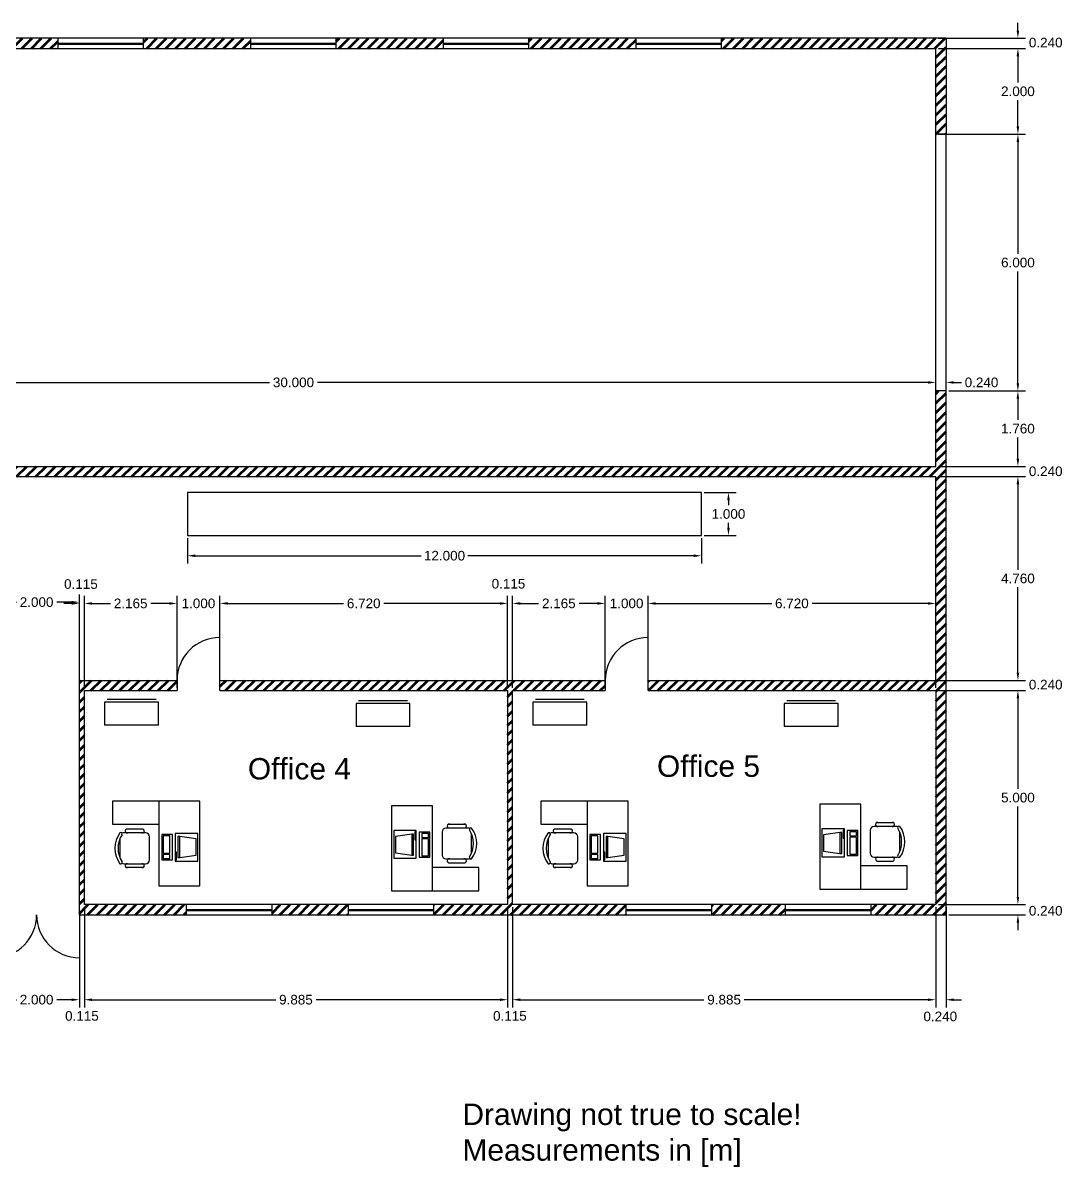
# Model space of a CAD drawing. Header units: millimetres. Extents: x 1278.5 to 1333, y 2113.9 to 2140.6.
# Drawn here: x 1308.68 to 1332.95, y 2113.87 to 2140.6 of the extents above; entities that cross this region are included whole.
import ezdxf

# ---------------------------------------------------------------- set-up
doc = ezdxf.new("R2010")
doc.units = ezdxf.units.MM
doc.header["$LTSCALE"] = 0.05
for name, color, linetype in [('CHAIRS', 4, 'Continuous'), ('CPU', 6, 'Continuous'), ('FURNITURE', 3, 'Continuous')]:
    doc.layers.add(name, color=color, linetype=linetype)
doc.styles.get("Standard").update_dxf_attribs({"font": 'arial.ttf'})
doc.dimstyles.get("Standard").update_dxf_attribs({"dimtxt": 0.225, "dimasz": 0.18, "dimexe": 0.18, "dimexo": 0.0625, "dimgap": 0.09, "dimtad": 0, "dimtih": 1, "dimtoh": 1, "dimdec": 3, "dimzin": 0, "dimdsep": 46, "dimtxsty": 'Standard', "dimcen": 0.09, "dimadec": 0, "dimazin": 0, "dimtfac": 1, "dimtdec": 3, "dimtofl": 0, "dimtmove": 0, "dimatfit": 3, "dimfxl": 1, "dimtolj": 1, "dimtzin": 0, "dimarcsym": 0})

# ---------------------------------------------------------------- blocks, each defined once
blk = doc.blocks.new('FC42X18D')
for p, q in [((-21, 0), (-21, -18)), ((-21, 0), (21, 0)), ((21, -18), (21, 0)), ((-21, -18), (21, -18)), ((-19, -20), (19, -20))]:
    blk.add_line(p, q)
blk = doc.blocks.new('RECTANG')
for p, q in [((1, 1), (0, 1)), ((0, 1), (0, 0)), ((1, 0), (1, 1)), ((0, 0), (1, 0))]:
    blk.add_line(p, q)
blk = doc.blocks.new('IBMAT', base_point=(61, 306))
for p, q in [((75, 307), (75, 306)), ((81, 307), (75, 307)), ((81, 306), (81, 307))]:
    blk.add_line(p, q)
at = {"xscale": 21, "yscale": 17, "zscale": 21}
blk.add_blockref('RECTANG', (61, 306), dxfattribs=at)
blk = doc.blocks.new('KEYBOARD', base_point=(60, 294))
for p, xscale, yscale, zscale in [((60, 294), 19, 8, 19), ((61, 295), 13, 5, 13), ((75, 295), 3, 5, 3)]:
    blk.add_blockref('RECTANG', p, dxfattribs=dict(xscale=xscale, yscale=yscale, zscale=zscale))
blk = doc.blocks.new('COMPUTER')
for p, q in [((-6.64, 16.23), (-8.5, 3.5)), ((6.08, 16.23), (-6.64, 16.23)), ((8, 3.5), (6.08, 16.23)), ((-8.5, 3.5), (-8.5, 2.04)), ((8, 3.5), (-8.5, 3.5)), ((-8.5, 2.04), (8, 2.04)), ((8, 2.04), (8, 3.5))]:
    blk.add_line(p, q)
at = {"xscale": 1.033846153846154, "yscale": 1.033846153846154, "zscale": 1.033846153846154}
for name, p in [('IBMAT', (-10.86, 0)), ('KEYBOARD', (-10.05, -10.5))]:
    blk.add_blockref(name, p, dxfattribs=at)
blk = doc.blocks.new('CHAIR7')
for p, q in [((0, 9), (0, -9)), ((20, 12), (3, 12)), ((5.12, 15.04), (17.88, 15.04)), ((23, -7.44), (23, 7.44)), ((3, -12), (20, -12)), ((5.12, -15), (17.88, -15))]:
    blk.add_line(p, q)
for centre, radius, start, end in [((3, 9), 3, 90, 180), ((5.56, 13.54), 1.56, 73.7398, 286.2602), ((17.44, 13.54), 1.56, 253.7398, 106.2602), ((20, 9), 3, 62.41556, 90), ((22.34, 11.12), 1.1, 53.30994, 212.02741), ((4.82, 0), 19.64, 327.57575, 32.42425), ((7, 0), 20, 323.1301, 36.8699), ((3, -9), 3, 180, 270), ((5.56, -13.5), 1.56, 73.7398, 286.2602), ((17.44, -13.5), 1.56, 253.7398, 106.2602), ((20, -9), 3, 270, 297.58444), ((22.34, -11.12), 1.1, 147.97259, 306.69006)]:
    blk.add_arc(centre, radius, start, end)
blk = doc.blocks.new('DESK2')
for p, q in [((33, 0), (-33, 0)), ((-33, 0), (-33, -68)), ((33, -32), (33, 0)), ((-33, -32), (33, -32)), ((-15, -68), (-15, -32)), ((-33, -68), (-15, -68))]:
    blk.add_line(p, q)
blk = doc.blocks.new('*D32')
at = {"color": 0, "lineweight": -2, "transparency": 16777216}
for p, q in [((1308, 2119.698), (1308, 2117.599)), ((1310, 2119.698), (1310, 2117.599)), ((1308.18, 2117.779), (1308.529, 2117.779)), ((1309.82, 2117.779), (1309.471, 2117.779))]:
    blk.add_line(p, q, dxfattribs=at)
at = {"color": 0, "lineweight": 100, "transparency": 16777216}
for points in [[(1308.18, 2117.809), (1308.18, 2117.749), (1308, 2117.779)], [(1309.82, 2117.809), (1309.82, 2117.749), (1310, 2117.779)]]:
    blk.add_solid(points, dxfattribs=at)
at = {"layer": 'Defpoints', "color": 0, "lineweight": 100, "transparency": 16777216}
for p in [(1308, 2119.76), (1310, 2119.76), (1310, 2117.779)]:
    blk.add_point(p, dxfattribs=at)
at = {"color": 0, "transparency": 16777216, "insert": (1309, 2117.779), "char_height": 0.225, "attachment_point": 5}
blk.add_mtext('\\A1;2.000', dxfattribs=at)
blk = doc.blocks.new('*D33')
at = {"color": 0, "lineweight": -2, "transparency": 16777216}
for p, q in [((1310.115, 2119.938), (1310.115, 2117.599)), ((1320, 2119.938), (1320, 2117.599)), ((1310.295, 2117.779), (1314.587, 2117.779)), ((1319.82, 2117.779), (1315.528, 2117.779))]:
    blk.add_line(p, q, dxfattribs=at)
at = {"color": 0, "lineweight": 100, "transparency": 16777216}
for points in [[(1310.295, 2117.809), (1310.295, 2117.749), (1310.115, 2117.779)], [(1319.82, 2117.809), (1319.82, 2117.749), (1320, 2117.779)]]:
    blk.add_solid(points, dxfattribs=at)
at = {"layer": 'Defpoints', "color": 0, "lineweight": 100, "transparency": 16777216}
for p in [(1310.115, 2120), (1320, 2120), (1320, 2117.779)]:
    blk.add_point(p, dxfattribs=at)
at = {"color": 0, "transparency": 16777216, "insert": (1315.057, 2117.779), "char_height": 0.225, "attachment_point": 5}
blk.add_mtext('\\A1;9.885', dxfattribs=at)
blk = doc.blocks.new('*D34')
at = {"color": 0, "lineweight": -2, "transparency": 16777216}
for p, q in [((1320, 2119.938), (1320, 2117.599)), ((1320.115, 2119.938), (1320.115, 2117.599)), ((1319.82, 2117.779), (1319.64, 2117.779)), ((1320.295, 2117.779), (1320.475, 2117.779))]:
    blk.add_line(p, q, dxfattribs=at)
at = {"color": 0, "lineweight": 100, "transparency": 16777216}
for points in [[(1319.82, 2117.809), (1319.82, 2117.749), (1320, 2117.779)], [(1320.295, 2117.809), (1320.295, 2117.749), (1320.115, 2117.779)]]:
    blk.add_solid(points, dxfattribs=at)
at = {"layer": 'Defpoints', "color": 0, "lineweight": 100, "transparency": 16777216}
for p in [(1320, 2120), (1320.115, 2120), (1320.115, 2117.779)]:
    blk.add_point(p, dxfattribs=at)
at = {"color": 0, "transparency": 16777216, "insert": (1320.054, 2117.399), "char_height": 0.225, "attachment_point": 5}
blk.add_mtext('\\A1;0.115', dxfattribs=at)
blk = doc.blocks.new('*D35')
at = {"color": 0, "lineweight": -2, "transparency": 16777216}
for p, q in [((1320.115, 2119.938), (1320.115, 2117.599)), ((1330, 2119.938), (1330, 2117.599)), ((1320.295, 2117.779), (1324.587, 2117.779)), ((1329.82, 2117.779), (1325.528, 2117.779))]:
    blk.add_line(p, q, dxfattribs=at)
at = {"color": 0, "lineweight": 100, "transparency": 16777216}
for points in [[(1320.295, 2117.809), (1320.295, 2117.749), (1320.115, 2117.779)], [(1329.82, 2117.809), (1329.82, 2117.749), (1330, 2117.779)]]:
    blk.add_solid(points, dxfattribs=at)
at = {"layer": 'Defpoints', "color": 0, "lineweight": 100, "transparency": 16777216}
for p in [(1320.115, 2120), (1330, 2120), (1330, 2117.779)]:
    blk.add_point(p, dxfattribs=at)
at = {"color": 0, "transparency": 16777216, "insert": (1325.057, 2117.779), "char_height": 0.225, "attachment_point": 5}
blk.add_mtext('\\A1;9.885', dxfattribs=at)
blk = doc.blocks.new('*D36')
at = {"color": 0, "lineweight": -2, "transparency": 16777216}
for p, q in [((1330, 2119.938), (1330, 2117.599)), ((1330.24, 2119.938), (1330.24, 2117.599)), ((1329.82, 2117.779), (1329.64, 2117.779)), ((1330.42, 2117.779), (1330.6, 2117.779))]:
    blk.add_line(p, q, dxfattribs=at)
at = {"color": 0, "lineweight": 100, "transparency": 16777216}
for points in [[(1329.82, 2117.809), (1329.82, 2117.749), (1330, 2117.779)], [(1330.42, 2117.809), (1330.42, 2117.749), (1330.24, 2117.779)]]:
    blk.add_solid(points, dxfattribs=at)
at = {"layer": 'Defpoints', "color": 0, "lineweight": 100, "transparency": 16777216}
for p in [(1330, 2120), (1330.24, 2120), (1330.24, 2117.779)]:
    blk.add_point(p, dxfattribs=at)
at = {"color": 0, "transparency": 16777216, "insert": (1330.106, 2117.387), "char_height": 0.225, "attachment_point": 5}
blk.add_mtext('\\A1;0.240', dxfattribs=at)
blk = doc.blocks.new('*D37')
at = {"color": 0, "lineweight": -2, "transparency": 16777216}
for p, q in [((1310, 2119.698), (1310, 2117.599)), ((1310.115, 2119.698), (1310.115, 2117.599)), ((1309.82, 2117.779), (1309.64, 2117.779)), ((1310.295, 2117.779), (1310.475, 2117.779))]:
    blk.add_line(p, q, dxfattribs=at)
at = {"color": 0, "lineweight": 100, "transparency": 16777216}
for points in [[(1309.82, 2117.809), (1309.82, 2117.749), (1310, 2117.779)], [(1310.295, 2117.809), (1310.295, 2117.749), (1310.115, 2117.779)]]:
    blk.add_solid(points, dxfattribs=at)
at = {"layer": 'Defpoints', "color": 0, "lineweight": 100, "transparency": 16777216}
for p in [(1310, 2119.76), (1310.115, 2119.76), (1310.115, 2117.779)]:
    blk.add_point(p, dxfattribs=at)
at = {"color": 0, "transparency": 16777216, "insert": (1310.059, 2117.399), "char_height": 0.225, "attachment_point": 5}
blk.add_mtext('\\A1;0.115', dxfattribs=at)
blk = doc.blocks.new('*D38')
at = {"color": 0, "lineweight": -2, "transparency": 16777216}
for p, q in [((1331.919, 2120.18), (1331.919, 2120.36)), ((1330.303, 2120), (1332.099, 2120)), ((1330.303, 2119.76), (1332.099, 2119.76)), ((1331.919, 2119.58), (1331.919, 2119.4))]:
    blk.add_line(p, q, dxfattribs=at)
at = {"color": 0, "lineweight": 100, "transparency": 16777216}
for points in [[(1331.889, 2120.18), (1331.949, 2120.18), (1331.919, 2120)], [(1331.889, 2119.58), (1331.949, 2119.58), (1331.919, 2119.76)]]:
    blk.add_solid(points, dxfattribs=at)
at = {"layer": 'Defpoints', "color": 0, "lineweight": 100, "transparency": 16777216}
for p in [(1330.24, 2120), (1331.919, 2120), (1330.24, 2119.76)]:
    blk.add_point(p, dxfattribs=at)
at = {"color": 0, "transparency": 16777216, "insert": (1332.568, 2119.856), "char_height": 0.225, "attachment_point": 5}
blk.add_mtext('\\A1;0.240', dxfattribs=at)
blk = doc.blocks.new('*D39')
at = {"color": 0, "lineweight": -2, "transparency": 16777216}
for p, q in [((1330.062, 2125), (1332.099, 2125)), ((1331.919, 2124.82), (1331.919, 2122.705)), ((1331.919, 2120.18), (1331.919, 2122.295)), ((1330.062, 2120), (1332.099, 2120))]:
    blk.add_line(p, q, dxfattribs=at)
at = {"color": 0, "lineweight": 100, "transparency": 16777216}
for points in [[(1331.889, 2124.82), (1331.949, 2124.82), (1331.919, 2125)], [(1331.889, 2120.18), (1331.949, 2120.18), (1331.919, 2120)]]:
    blk.add_solid(points, dxfattribs=at)
at = {"layer": 'Defpoints', "color": 0, "lineweight": 100, "transparency": 16777216}
for p in [(1330, 2125), (1331.919, 2125), (1330, 2120)]:
    blk.add_point(p, dxfattribs=at)
at = {"color": 0, "transparency": 16777216, "insert": (1331.919, 2122.5), "char_height": 0.225, "attachment_point": 5}
blk.add_mtext('\\A1;5.000', dxfattribs=at)
blk = doc.blocks.new('*D40')
at = {"color": 0, "lineweight": -2, "transparency": 16777216}
for p, q in [((1331.919, 2125.42), (1331.919, 2125.6)), ((1330.062, 2125.24), (1332.099, 2125.24)), ((1330.062, 2125), (1332.099, 2125)), ((1331.919, 2124.82), (1331.919, 2124.64))]:
    blk.add_line(p, q, dxfattribs=at)
at = {"color": 0, "lineweight": 100, "transparency": 16777216}
for points in [[(1331.889, 2125.42), (1331.949, 2125.42), (1331.919, 2125.24)], [(1331.889, 2124.82), (1331.949, 2124.82), (1331.919, 2125)]]:
    blk.add_solid(points, dxfattribs=at)
at = {"layer": 'Defpoints', "color": 0, "lineweight": 100, "transparency": 16777216}
for p in [(1330, 2125.24), (1331.919, 2125.24), (1330, 2125)]:
    blk.add_point(p, dxfattribs=at)
at = {"color": 0, "transparency": 16777216, "insert": (1332.568, 2125.139), "char_height": 0.225, "attachment_point": 5}
blk.add_mtext('\\A1;0.240', dxfattribs=at)
blk = doc.blocks.new('*D41')
at = {"color": 0, "lineweight": -2, "transparency": 16777216}
for p, q in [((1330.062, 2130), (1332.099, 2130)), ((1331.919, 2129.82), (1331.919, 2127.825)), ((1331.919, 2125.42), (1331.919, 2127.415)), ((1330.062, 2125.24), (1332.099, 2125.24))]:
    blk.add_line(p, q, dxfattribs=at)
at = {"color": 0, "lineweight": 100, "transparency": 16777216}
for points in [[(1331.889, 2129.82), (1331.949, 2129.82), (1331.919, 2130)], [(1331.889, 2125.42), (1331.949, 2125.42), (1331.919, 2125.24)]]:
    blk.add_solid(points, dxfattribs=at)
at = {"layer": 'Defpoints', "color": 0, "lineweight": 100, "transparency": 16777216}
for p in [(1330, 2130), (1331.919, 2130), (1330, 2125.24)]:
    blk.add_point(p, dxfattribs=at)
at = {"color": 0, "transparency": 16777216, "insert": (1331.919, 2127.62), "char_height": 0.225, "attachment_point": 5}
blk.add_mtext('\\A1;4.760', dxfattribs=at)
blk = doc.blocks.new('*D42')
at = {"color": 0, "lineweight": -2, "transparency": 16777216}
for p, q in [((1331.919, 2130.42), (1331.919, 2130.6)), ((1330.062, 2130.24), (1332.099, 2130.24)), ((1330.062, 2130), (1332.099, 2130)), ((1331.919, 2129.82), (1331.919, 2129.64))]:
    blk.add_line(p, q, dxfattribs=at)
at = {"color": 0, "lineweight": 100, "transparency": 16777216}
for points in [[(1331.889, 2130.42), (1331.949, 2130.42), (1331.919, 2130.24)], [(1331.889, 2129.82), (1331.949, 2129.82), (1331.919, 2130)]]:
    blk.add_solid(points, dxfattribs=at)
at = {"layer": 'Defpoints', "color": 0, "lineweight": 100, "transparency": 16777216}
for p in [(1330, 2130.24), (1330, 2130), (1331.919, 2130.24)]:
    blk.add_point(p, dxfattribs=at)
at = {"color": 0, "transparency": 16777216, "insert": (1332.568, 2130.123), "char_height": 0.225, "attachment_point": 5}
blk.add_mtext('\\A1;0.240', dxfattribs=at)
blk = doc.blocks.new('*D43')
at = {"color": 0, "lineweight": -2, "transparency": 16777216}
for p, q in [((1330.303, 2132), (1332.099, 2132)), ((1331.919, 2131.82), (1331.919, 2131.325)), ((1331.919, 2130.42), (1331.919, 2130.915)), ((1330.303, 2130.24), (1332.099, 2130.24))]:
    blk.add_line(p, q, dxfattribs=at)
at = {"color": 0, "lineweight": 100, "transparency": 16777216}
for points in [[(1331.889, 2131.82), (1331.949, 2131.82), (1331.919, 2132)], [(1331.889, 2130.42), (1331.949, 2130.42), (1331.919, 2130.24)]]:
    blk.add_solid(points, dxfattribs=at)
at = {"layer": 'Defpoints', "color": 0, "lineweight": 100, "transparency": 16777216}
for p in [(1330.24, 2132), (1331.919, 2132), (1330.24, 2130.24)]:
    blk.add_point(p, dxfattribs=at)
at = {"color": 0, "transparency": 16777216, "insert": (1331.919, 2131.12), "char_height": 0.225, "attachment_point": 5}
blk.add_mtext('\\A1;1.760', dxfattribs=at)
blk = doc.blocks.new('*D44')
at = {"color": 0, "lineweight": -2, "transparency": 16777216}
for p, q in [((1330.303, 2138), (1332.099, 2138)), ((1331.919, 2137.82), (1331.919, 2135.205)), ((1331.919, 2132.18), (1331.919, 2134.795)), ((1330.303, 2132), (1332.099, 2132))]:
    blk.add_line(p, q, dxfattribs=at)
at = {"color": 0, "lineweight": 100, "transparency": 16777216}
for points in [[(1331.889, 2137.82), (1331.949, 2137.82), (1331.919, 2138)], [(1331.889, 2132.18), (1331.949, 2132.18), (1331.919, 2132)]]:
    blk.add_solid(points, dxfattribs=at)
at = {"layer": 'Defpoints', "color": 0, "lineweight": 100, "transparency": 16777216}
for p in [(1330.24, 2138), (1331.919, 2138), (1330.24, 2132)]:
    blk.add_point(p, dxfattribs=at)
at = {"color": 0, "transparency": 16777216, "insert": (1331.919, 2135), "char_height": 0.225, "attachment_point": 5}
blk.add_mtext('\\A1;6.000', dxfattribs=at)
blk = doc.blocks.new('*D45')
at = {"color": 0, "lineweight": -2, "transparency": 16777216}
for p, q in [((1330.062, 2140), (1332.099, 2140)), ((1331.919, 2139.82), (1331.919, 2139.205)), ((1331.919, 2138.18), (1331.919, 2138.795)), ((1330.062, 2138), (1332.099, 2138))]:
    blk.add_line(p, q, dxfattribs=at)
at = {"color": 0, "lineweight": 100, "transparency": 16777216}
for points in [[(1331.889, 2139.82), (1331.949, 2139.82), (1331.919, 2140)], [(1331.889, 2138.18), (1331.949, 2138.18), (1331.919, 2138)]]:
    blk.add_solid(points, dxfattribs=at)
at = {"layer": 'Defpoints', "color": 0, "lineweight": 100, "transparency": 16777216}
for p in [(1330, 2140), (1331.919, 2140), (1330, 2138)]:
    blk.add_point(p, dxfattribs=at)
at = {"color": 0, "transparency": 16777216, "insert": (1331.919, 2139), "char_height": 0.225, "attachment_point": 5}
blk.add_mtext('\\A1;2.000', dxfattribs=at)
blk = doc.blocks.new('*D46')
at = {"color": 0, "lineweight": -2, "transparency": 16777216}
for p, q in [((1331.919, 2140.42), (1331.919, 2140.6)), ((1330.062, 2140.24), (1332.099, 2140.24)), ((1330.062, 2140), (1332.099, 2140)), ((1331.919, 2139.82), (1331.919, 2139.64))]:
    blk.add_line(p, q, dxfattribs=at)
at = {"color": 0, "lineweight": 100, "transparency": 16777216}
for points in [[(1331.889, 2140.42), (1331.949, 2140.42), (1331.919, 2140.24)], [(1331.889, 2139.82), (1331.949, 2139.82), (1331.919, 2140)]]:
    blk.add_solid(points, dxfattribs=at)
at = {"layer": 'Defpoints', "color": 0, "lineweight": 100, "transparency": 16777216}
for p in [(1330, 2140.24), (1331.919, 2140.24), (1330, 2140)]:
    blk.add_point(p, dxfattribs=at)
at = {"color": 0, "transparency": 16777216, "insert": (1332.568, 2140.139), "char_height": 0.225, "attachment_point": 5}
blk.add_mtext('\\A1;0.240', dxfattribs=at)
blk = doc.blocks.new('*D50')
at = {"color": 0, "lineweight": -2, "transparency": 16777216}
for p, q in [((1300, 2130.302), (1300, 2132.38)), ((1300.18, 2132.2), (1314.443, 2132.2)), ((1329.82, 2132.2), (1315.557, 2132.2)), ((1330, 2130.302), (1330, 2132.38))]:
    blk.add_line(p, q, dxfattribs=at)
at = {"color": 0, "lineweight": 100, "transparency": 16777216}
for points in [[(1300.18, 2132.23), (1300.18, 2132.17), (1300, 2132.2)], [(1329.82, 2132.23), (1329.82, 2132.17), (1330, 2132.2)]]:
    blk.add_solid(points, dxfattribs=at)
at = {"layer": 'Defpoints', "color": 0, "lineweight": 100, "transparency": 16777216}
for p in [(1330, 2132.2), (1300, 2130.24), (1330, 2130.24)]:
    blk.add_point(p, dxfattribs=at)
at = {"color": 0, "transparency": 16777216, "insert": (1315, 2132.2), "char_height": 0.225, "attachment_point": 5}
blk.add_mtext('\\A1;30.000', dxfattribs=at)
blk = doc.blocks.new('*D51')
at = {"color": 0, "lineweight": -2, "transparency": 16777216}
for p, q in [((1329.82, 2132.2), (1329.64, 2132.2)), ((1330, 2132.262), (1330, 2132.38)), ((1330.24, 2132.262), (1330.24, 2132.38)), ((1330.42, 2132.2), (1330.6, 2132.2))]:
    blk.add_line(p, q, dxfattribs=at)
at = {"color": 0, "lineweight": 100, "transparency": 16777216}
for points in [[(1329.82, 2132.23), (1329.82, 2132.17), (1330, 2132.2)], [(1330.42, 2132.23), (1330.42, 2132.17), (1330.24, 2132.2)]]:
    blk.add_solid(points, dxfattribs=at)
at = {"layer": 'Defpoints', "color": 0, "lineweight": 100, "transparency": 16777216}
for p in [(1330, 2132.2), (1330.24, 2132.2), (1330.24, 2132.2)]:
    blk.add_point(p, dxfattribs=at)
at = {"color": 0, "transparency": 16777216, "insert": (1331.069, 2132.2), "char_height": 0.225, "attachment_point": 5}
blk.add_mtext('\\A1;0.240', dxfattribs=at)
blk = doc.blocks.new('*D64')
at = {"color": 0, "lineweight": -2, "transparency": 16777216}
for p, q in [((1308, 2125.302), (1308, 2127.247)), ((1308.18, 2127.067), (1308.529, 2127.067)), ((1309.82, 2127.067), (1309.471, 2127.067)), ((1310, 2125.302), (1310, 2127.247))]:
    blk.add_line(p, q, dxfattribs=at)
at = {"color": 0, "lineweight": 100, "transparency": 16777216}
for points in [[(1308.18, 2127.097), (1308.18, 2127.037), (1308, 2127.067)], [(1309.82, 2127.097), (1309.82, 2127.037), (1310, 2127.067)]]:
    blk.add_solid(points, dxfattribs=at)
at = {"layer": 'Defpoints', "color": 0, "lineweight": 100, "transparency": 16777216}
for p in [(1310, 2127.067), (1308, 2125.24), (1310, 2125.24)]:
    blk.add_point(p, dxfattribs=at)
at = {"color": 0, "transparency": 16777216, "insert": (1309, 2127.067), "char_height": 0.225, "attachment_point": 5}
blk.add_mtext('\\A1;2.000', dxfattribs=at)
blk = doc.blocks.new('*D65')
at = {"color": 0, "lineweight": -2, "transparency": 16777216}
for p, q in [((1310, 2125.062), (1310, 2127.217)), ((1310.115, 2125.062), (1310.115, 2127.217)), ((1309.82, 2127.037), (1309.64, 2127.037)), ((1310.295, 2127.037), (1310.475, 2127.037))]:
    blk.add_line(p, q, dxfattribs=at)
at = {"color": 0, "lineweight": 100, "transparency": 16777216}
for points in [[(1309.82, 2127.067), (1309.82, 2127.007), (1310, 2127.037)], [(1310.295, 2127.067), (1310.295, 2127.007), (1310.115, 2127.037)]]:
    blk.add_solid(points, dxfattribs=at)
at = {"layer": 'Defpoints', "color": 0, "lineweight": 100, "transparency": 16777216}
for p in [(1310, 2127.037), (1310, 2125), (1310.115, 2125)]:
    blk.add_point(p, dxfattribs=at)
at = {"color": 0, "transparency": 16777216, "insert": (1310.035, 2127.489), "char_height": 0.225, "attachment_point": 5}
blk.add_mtext('\\A1;0.115', dxfattribs=at)
blk = doc.blocks.new('*D66')
at = {"color": 0, "lineweight": -2, "transparency": 16777216}
for p, q in [((1310.115, 2125.062), (1310.115, 2127.217)), ((1312.28, 2125.062), (1312.28, 2127.217)), ((1310.295, 2127.037), (1310.725, 2127.037)), ((1312.1, 2127.037), (1311.67, 2127.037))]:
    blk.add_line(p, q, dxfattribs=at)
at = {"color": 0, "lineweight": 100, "transparency": 16777216}
for points in [[(1310.295, 2127.067), (1310.295, 2127.007), (1310.115, 2127.037)], [(1312.1, 2127.067), (1312.1, 2127.007), (1312.28, 2127.037)]]:
    blk.add_solid(points, dxfattribs=at)
at = {"layer": 'Defpoints', "color": 0, "lineweight": 100, "transparency": 16777216}
for p in [(1312.28, 2127.037), (1310.115, 2125), (1312.28, 2125)]:
    blk.add_point(p, dxfattribs=at)
at = {"color": 0, "transparency": 16777216, "insert": (1311.197, 2127.037), "char_height": 0.225, "attachment_point": 5}
blk.add_mtext('\\A1;2.165', dxfattribs=at)
blk = doc.blocks.new('*D67')
at = {"color": 0, "lineweight": -2, "transparency": 16777216}
for p, q in [((1312.28, 2125.062), (1312.28, 2127.217)), ((1313.28, 2125.062), (1313.28, 2127.217)), ((1312.1, 2127.037), (1311.92, 2127.037)), ((1313.46, 2127.037), (1313.64, 2127.037))]:
    blk.add_line(p, q, dxfattribs=at)
at = {"color": 0, "lineweight": 100, "transparency": 16777216}
for points in [[(1312.1, 2127.067), (1312.1, 2127.007), (1312.28, 2127.037)], [(1313.46, 2127.067), (1313.46, 2127.007), (1313.28, 2127.037)]]:
    blk.add_solid(points, dxfattribs=at)
at = {"layer": 'Defpoints', "color": 0, "lineweight": 100, "transparency": 16777216}
for p in [(1313.28, 2127.037), (1312.28, 2125), (1313.28, 2125)]:
    blk.add_point(p, dxfattribs=at)
at = {"color": 0, "transparency": 16777216, "insert": (1312.78, 2127.037), "char_height": 0.225, "attachment_point": 5}
blk.add_mtext('\\A1;1.000', dxfattribs=at)
blk = doc.blocks.new('*D68')
at = {"color": 0, "lineweight": -2, "transparency": 16777216}
for p, q in [((1313.28, 2125.062), (1313.28, 2127.217)), ((1320, 2125.062), (1320, 2127.217)), ((1313.46, 2127.037), (1316.17, 2127.037)), ((1319.82, 2127.037), (1317.11, 2127.037))]:
    blk.add_line(p, q, dxfattribs=at)
at = {"color": 0, "lineweight": 100, "transparency": 16777216}
for points in [[(1313.46, 2127.067), (1313.46, 2127.007), (1313.28, 2127.037)], [(1319.82, 2127.067), (1319.82, 2127.007), (1320, 2127.037)]]:
    blk.add_solid(points, dxfattribs=at)
at = {"layer": 'Defpoints', "color": 0, "lineweight": 100, "transparency": 16777216}
for p in [(1320, 2127.037), (1313.28, 2125), (1320, 2125)]:
    blk.add_point(p, dxfattribs=at)
at = {"color": 0, "transparency": 16777216, "insert": (1316.64, 2127.037), "char_height": 0.225, "attachment_point": 5}
blk.add_mtext('\\A1;6.720', dxfattribs=at)
blk = doc.blocks.new('*D69')
at = {"color": 0, "lineweight": -2, "transparency": 16777216}
for p, q in [((1320, 2125.062), (1320, 2127.217)), ((1320.115, 2125.062), (1320.115, 2127.217)), ((1319.82, 2127.037), (1319.64, 2127.037)), ((1320.295, 2127.037), (1320.475, 2127.037))]:
    blk.add_line(p, q, dxfattribs=at)
at = {"color": 0, "lineweight": 100, "transparency": 16777216}
for points in [[(1319.82, 2127.067), (1319.82, 2127.007), (1320, 2127.037)], [(1320.295, 2127.067), (1320.295, 2127.007), (1320.115, 2127.037)]]:
    blk.add_solid(points, dxfattribs=at)
at = {"layer": 'Defpoints', "color": 0, "lineweight": 100, "transparency": 16777216}
for p in [(1320.115, 2127.037), (1320, 2125), (1320.115, 2125)]:
    blk.add_point(p, dxfattribs=at)
at = {"color": 0, "transparency": 16777216, "insert": (1320.021, 2127.496), "char_height": 0.225, "attachment_point": 5}
blk.add_mtext('\\A1;0.115', dxfattribs=at)
blk = doc.blocks.new('*D70')
at = {"color": 0, "lineweight": -2, "transparency": 16777216}
for p, q in [((1320.115, 2125.062), (1320.115, 2127.217)), ((1322.28, 2125.062), (1322.28, 2127.217)), ((1320.295, 2127.037), (1320.725, 2127.037)), ((1322.1, 2127.037), (1321.67, 2127.037))]:
    blk.add_line(p, q, dxfattribs=at)
at = {"color": 0, "lineweight": 100, "transparency": 16777216}
for points in [[(1320.295, 2127.067), (1320.295, 2127.007), (1320.115, 2127.037)], [(1322.1, 2127.067), (1322.1, 2127.007), (1322.28, 2127.037)]]:
    blk.add_solid(points, dxfattribs=at)
at = {"layer": 'Defpoints', "color": 0, "lineweight": 100, "transparency": 16777216}
for p in [(1322.28, 2127.037), (1320.115, 2125), (1322.28, 2125)]:
    blk.add_point(p, dxfattribs=at)
at = {"color": 0, "transparency": 16777216, "insert": (1321.197, 2127.037), "char_height": 0.225, "attachment_point": 5}
blk.add_mtext('\\A1;2.165', dxfattribs=at)
blk = doc.blocks.new('*D71')
at = {"color": 0, "lineweight": -2, "transparency": 16777216}
for p, q in [((1322.28, 2125.062), (1322.28, 2127.217)), ((1323.28, 2125.062), (1323.28, 2127.217)), ((1322.1, 2127.037), (1321.92, 2127.037)), ((1323.46, 2127.037), (1323.64, 2127.037))]:
    blk.add_line(p, q, dxfattribs=at)
at = {"color": 0, "lineweight": 100, "transparency": 16777216}
for points in [[(1322.1, 2127.067), (1322.1, 2127.007), (1322.28, 2127.037)], [(1323.46, 2127.067), (1323.46, 2127.007), (1323.28, 2127.037)]]:
    blk.add_solid(points, dxfattribs=at)
at = {"layer": 'Defpoints', "color": 0, "lineweight": 100, "transparency": 16777216}
for p in [(1323.28, 2127.037), (1322.28, 2125), (1323.28, 2125)]:
    blk.add_point(p, dxfattribs=at)
at = {"color": 0, "transparency": 16777216, "insert": (1322.78, 2127.037), "char_height": 0.225, "attachment_point": 5}
blk.add_mtext('\\A1;1.000', dxfattribs=at)
blk = doc.blocks.new('*D72')
at = {"color": 0, "lineweight": -2, "transparency": 16777216}
for p, q in [((1323.28, 2125.062), (1323.28, 2127.217)), ((1330, 2125.062), (1330, 2127.217)), ((1323.46, 2127.037), (1326.17, 2127.037)), ((1329.82, 2127.037), (1327.11, 2127.037))]:
    blk.add_line(p, q, dxfattribs=at)
at = {"color": 0, "lineweight": 100, "transparency": 16777216}
for points in [[(1323.46, 2127.067), (1323.46, 2127.007), (1323.28, 2127.037)], [(1329.82, 2127.067), (1329.82, 2127.007), (1330, 2127.037)]]:
    blk.add_solid(points, dxfattribs=at)
at = {"layer": 'Defpoints', "color": 0, "lineweight": 100, "transparency": 16777216}
for p in [(1330, 2127.037), (1323.28, 2125), (1330, 2125)]:
    blk.add_point(p, dxfattribs=at)
at = {"color": 0, "transparency": 16777216, "insert": (1326.64, 2127.037), "char_height": 0.225, "attachment_point": 5}
blk.add_mtext('\\A1;6.720', dxfattribs=at)
blk = doc.blocks.new('*D75')
at = {"color": 0, "lineweight": -2, "transparency": 16777216}
for p, q in [((1312.527, 2128.564), (1312.527, 2127.971)), ((1324.527, 2128.564), (1324.527, 2127.971)), ((1312.707, 2128.151), (1317.981, 2128.151)), ((1324.347, 2128.151), (1319.073, 2128.151))]:
    blk.add_line(p, q, dxfattribs=at)
at = {"color": 0, "lineweight": 100, "transparency": 16777216}
for points in [[(1312.707, 2128.181), (1312.707, 2128.121), (1312.527, 2128.151)], [(1324.347, 2128.181), (1324.347, 2128.121), (1324.527, 2128.151)]]:
    blk.add_solid(points, dxfattribs=at)
at = {"layer": 'Defpoints', "color": 0, "lineweight": 100, "transparency": 16777216}
for p in [(1312.527, 2128.626), (1324.527, 2128.626), (1324.527, 2128.151)]:
    blk.add_point(p, dxfattribs=at)
at = {"color": 0, "transparency": 16777216, "insert": (1318.527, 2128.151), "char_height": 0.225, "attachment_point": 5}
blk.add_mtext('\\A1;12.000', dxfattribs=at)
blk = doc.blocks.new('*D76')
at = {"color": 0, "lineweight": -2, "transparency": 16777216}
for p, q in [((1324.59, 2129.626), (1325.339, 2129.626)), ((1325.159, 2129.446), (1325.159, 2129.331)), ((1325.159, 2128.806), (1325.159, 2128.921)), ((1324.59, 2128.626), (1325.339, 2128.626))]:
    blk.add_line(p, q, dxfattribs=at)
at = {"color": 0, "lineweight": 100, "transparency": 16777216}
for points in [[(1325.129, 2129.446), (1325.189, 2129.446), (1325.159, 2129.626)], [(1325.129, 2128.806), (1325.189, 2128.806), (1325.159, 2128.626)]]:
    blk.add_solid(points, dxfattribs=at)
at = {"layer": 'Defpoints', "color": 0, "lineweight": 100, "transparency": 16777216}
for p in [(1324.527, 2129.626), (1325.159, 2129.626), (1324.527, 2128.626)]:
    blk.add_point(p, dxfattribs=at)
at = {"color": 0, "transparency": 16777216, "insert": (1325.159, 2129.126), "char_height": 0.225, "attachment_point": 5}
blk.add_mtext('\\A1;1.000', dxfattribs=at)

msp = doc.modelspace()

# ---------------------------------------------------------------- hatches: boundary and pattern name
at = {"lineweight": 100}
h = msp.add_hatch(dxfattribs=at)
h.set_pattern_fill('ANSI31', color=256, scale=0.05)
h.paths.add_polyline_path([(1291.5, 2140.24), (1289, 2140.24), (1289, 2140), (1291.5, 2140)])
h.paths.add_polyline_path([(1296, 2140.24), (1293.5, 2140.24), (1293.5, 2140), (1296, 2140)])
h.paths.add_polyline_path([(1300.5, 2140.24), (1298, 2140.24), (1298, 2140), (1300.5, 2140)])
h.paths.add_polyline_path([(1305, 2140.24), (1302.5, 2140.24), (1302.5, 2140), (1305, 2140)])
h.paths.add_polyline_path([(1309.5, 2140.24), (1307, 2140.24), (1307, 2140), (1309.5, 2140)])
h.paths.add_polyline_path([(1314, 2140.24), (1311.5, 2140.24), (1311.5, 2140), (1314, 2140)])
h.paths.add_polyline_path([(1318.5, 2140.24), (1316, 2140.24), (1316, 2140), (1318.5, 2140)])
h.paths.add_polyline_path([(1323, 2140.24), (1320.5, 2140.24), (1320.5, 2140), (1323, 2140)])
h.paths.add_polyline_path([(1330.24, 2140.24), (1325, 2140.24), (1325, 2140), (1330, 2140), (1330, 2138), (1330.24, 2138)])
h = msp.add_hatch(dxfattribs=at)
h.set_pattern_fill('ANSI31', color=256, scale=0.05)
h.paths.add_polyline_path([(1330.24, 2132), (1330, 2132), (1330, 2130.24), (1300, 2130.24), (1300, 2130), (1330, 2130), (1330, 2125.24), (1323.2796, 2125.24), (1323.2796, 2125), (1330, 2125), (1330, 2120), (1328.489, 2120), (1328.489, 2119.76), (1330.24, 2119.76)])
h.paths.add_polyline_path([(1326.489, 2120), (1324.7709, 2120), (1324.7709, 2119.76), (1326.489, 2119.76)], flags=17)
h.paths.add_polyline_path([(1322.7709, 2120), (1320.115, 2120), (1320.115, 2125), (1322.2796, 2125), (1322.2796, 2125.24), (1313.2796, 2125.24), (1313.2796, 2125), (1320, 2125), (1320, 2120), (1318.2809, 2120), (1318.2809, 2119.76), (1322.7709, 2119.76)], flags=17)
h.paths.add_polyline_path([(1316.2809, 2120), (1314.5, 2120), (1314.5, 2119.76), (1316.2809, 2119.76)], flags=16)
h.paths.add_polyline_path([(1312.5, 2120), (1310.115, 2120), (1310.115, 2125), (1312.2796, 2125), (1312.2796, 2125.24), (1310, 2125.24), (1310, 2120), (1310, 2119.76), (1312.5, 2119.76)], flags=17)
h.paths.add_polyline_path([(1308, 2125.24), (1305.885, 2125.24), (1305.885, 2125), (1307.885, 2125), (1307.885, 2120), (1306.6427, 2120), (1306.6427, 2119.76), (1308, 2119.76)], flags=17)
h.paths.add_polyline_path([(1304.885, 2125.24), (1296, 2125.24), (1296, 2125), (1298, 2125), (1298, 2120), (1295.76, 2120), (1295.76, 2119.76), (1300.1427, 2119.76), (1300.1427, 2120), (1300, 2120), (1298.115, 2120), (1298.115, 2125), (1304.885, 2125)])
h.paths.add_polyline_path([(1304.6427, 2120), (1302.1427, 2120), (1302.1427, 2119.76), (1304.6427, 2119.76)], flags=17)
h.paths.add_polyline_path([(1293.76, 2120), (1291.26, 2120), (1291.26, 2119.76), (1293.76, 2119.76)], flags=17)
h.paths.add_polyline_path([(1295, 2125.24), (1285.885, 2125.24), (1285.885, 2125), (1287.885, 2125), (1287.885, 2120), (1286.76, 2120), (1286.76, 2119.76), (1289.26, 2119.76), (1289.26, 2120), (1288, 2120), (1288, 2125), (1295, 2125)])
h.paths.add_polyline_path([(1284.76, 2120), (1283.0665, 2120), (1283.0665, 2119.76), (1284.76, 2119.76)])

# ---------------------------------------------------------------- linework, layer by layer
for p, q in [((1330.24, 2140.24), (1279.76, 2140.24)), ((1309.5, 2140), (1309.5, 2140.24)), ((1311.5, 2140), (1311.5, 2140.24)), ((1314, 2140), (1314, 2140.24)), ((1316, 2140), (1316, 2140.24)), ((1318.5, 2140), (1318.5, 2140.24)), ((1320.5, 2140), (1320.5, 2140.24)), ((1323, 2140), (1323, 2140.24)), ((1325, 2140), (1325, 2140.24)), ((1330.24, 2140.24), (1330.24, 2138)), ((1280, 2140), (1330, 2140)), ((1311.5, 2140.12), (1309.5, 2140.12)), ((1309.5, 2140.1), (1311.5, 2140.1)), ((1316, 2140.12), (1314, 2140.12)), ((1314, 2140.1), (1316, 2140.1)), ((1320.5, 2140.12), (1318.5, 2140.12)), ((1318.5, 2140.1), (1320.5, 2140.1)), ((1325, 2140.12), (1323, 2140.12)), ((1323, 2140.1), (1325, 2140.1)), ((1330, 2138), (1330, 2140)), ((1330.24, 2138), (1330, 2138)), ((1330, 2132), (1330, 2138)), ((1330.24, 2132), (1330.24, 2138)), ((1330.24, 2132), (1330, 2132)), ((1330, 2130.24), (1330, 2132)), ((1330.24, 2119.76), (1330.24, 2132)), ((1300, 2130.24), (1330, 2130.24)), ((1300, 2130), (1330, 2130)), ((1330, 2125.24), (1330, 2130)), ((1312.5271, 2129.6263), (1312.5271, 2128.6263)), ((1324.5271, 2129.6263), (1312.5271, 2129.6263)), ((1324.5271, 2128.6263), (1324.5271, 2129.6263)), ((1312.5271, 2128.6263), (1324.5271, 2128.6263)), ((1313.2796, 2125.24), (1313.2796, 2126.24)), ((1323.2796, 2125.24), (1323.2796, 2126.24)), ((1310, 2120), (1310, 2125.24)), ((1310, 2125.24), (1312.2796, 2125.24)), ((1312.2796, 2125.24), (1312.2796, 2125)), ((1313.2796, 2125), (1313.2796, 2125.24)), ((1313.2796, 2125.24), (1322.2796, 2125.24)), ((1322.2796, 2125.24), (1322.2796, 2125)), ((1323.2796, 2125), (1323.2796, 2125.24)), ((1323.2796, 2125.24), (1330, 2125.24)), ((1310.115, 2125), (1312.2796, 2125)), ((1310.115, 2120), (1310.115, 2125)), ((1313.2796, 2125), (1320, 2125)), ((1320, 2125), (1320, 2120)), ((1320.115, 2125), (1322.2796, 2125)), ((1320.115, 2120), (1320.115, 2125)), ((1323.2796, 2125), (1330, 2125)), ((1330, 2125), (1330, 2120)), ((1310, 2119.76), (1310, 2120)), ((1320, 2120), (1310.115, 2120)), ((1312.5, 2119.76), (1312.5, 2120)), ((1314.5, 2119.88), (1312.5, 2119.88)), ((1312.5, 2119.86), (1314.5, 2119.86)), ((1314.5, 2119.76), (1314.5, 2120)), ((1316.2809, 2119.76), (1316.2809, 2120)), ((1318.2809, 2119.88), (1316.2809, 2119.88)), ((1316.2809, 2119.86), (1318.2809, 2119.86)), ((1318.2809, 2119.76), (1318.2809, 2120)), ((1330, 2120), (1320.115, 2120)), ((1322.7709, 2119.76), (1322.7709, 2120)), ((1324.7709, 2119.88), (1322.7709, 2119.88)), ((1322.7709, 2119.86), (1324.7709, 2119.86)), ((1324.7709, 2119.76), (1324.7709, 2120)), ((1326.489, 2119.76), (1326.489, 2120)), ((1328.489, 2119.88), (1326.489, 2119.88)), ((1326.489, 2119.86), (1328.489, 2119.86)), ((1328.489, 2119.76), (1328.489, 2120)), ((1310, 2119.76), (1330.24, 2119.76)), ((1310, 2119.76), (1310, 2118.76))]:
    msp.add_line(p, q)
for centre, start, end in [((1313.2796, 2125.24), 90, 180), ((1323.2796, 2125.24), 90, 180), ((1308, 2119.76), 270, 0), ((1310, 2119.76), 180, 270)]:
    msp.add_arc(centre, 1, start, end)

# ---------------------------------------------------------------- block references
at = {"layer": 'CHAIRS', "xscale": 0.03, "yscale": 0.03, "zscale": 0.03, "rotation": 180}
for p in [(1311.6369, 2121.3168), (1321.6369, 2121.3168)]:
    msp.add_blockref('CHAIR7', p, dxfattribs=at)
at = {"layer": 'CHAIRS', "xscale": 0.03, "yscale": 0.03, "zscale": 0.03}
for p in [(1318.4698, 2121.4295), (1328.4698, 2121.4675)]:
    msp.add_blockref('CHAIR7', p, dxfattribs=at)
at = {"layer": 'CPU', "xscale": 0.03, "yscale": 0.03, "zscale": 0.03}
for p, rotation in [((1317.8672, 2121.4082), 89.99999999999999), ((1327.8672, 2121.4462), 89.99999999999999), ((1312.2395, 2121.338), 270), ((1322.2395, 2121.338), 270)]:
    msp.add_blockref('COMPUTER', p, dxfattribs=dict(at, rotation=rotation))
at = {"layer": 'FURNITURE', "xscale": 0.03, "yscale": 0.03, "zscale": 0.03}
for name, p, rotation in [('FC42X18D', (1311.2193, 2124.1943), 180), ('FC42X18D', (1317.0899, 2124.1593), 180), ('FC42X18D', (1321.2193, 2124.1943), 180), ('FC42X18D', (1327.0899, 2124.1593), 180), ('DESK2', (1312.8163, 2121.4298), 270), ('DESK2', (1317.2903, 2121.3165), 89.99999999999999), ('DESK2', (1322.8163, 2121.4298), 270), ('DESK2', (1327.2904, 2121.3545), 89.99999999999999)]:
    msp.add_blockref(name, p, dxfattribs=dict(at, rotation=rotation))

# ---------------------------------------------------------------- texts
at = {"char_height": 0.5, "attachment_point": 1}
for s, insert in [('Office 4', (1313.9354, 2123.4243)), ('Office 5', (1323.4895, 2123.4855)), ('Drawing not true to scale!\\PMeasurements in [m]', (1318.9458, 2115.3525))]:
    msp.add_mtext_dynamic_manual_height_columns(s, width=15.770384, gutter_width=12.5, heights=[0], dxfattribs=dict(at, insert=insert))

# ---------------------------------------------------------------- dimensions: what is measured, and where the dimension line sits
for base, p1, p2, picture, middle in [((1331.9185, 2140.24), (1330, 2140), (1330, 2140.24), '*D46', (1332.5678, 2140.1386)), ((1331.9185, 2130.24), (1330, 2130), (1330, 2130.24), '*D42', (1332.5678, 2130.1229)), ((1331.9185, 2125.24), (1330, 2125), (1330, 2125.24), '*D40', (1332.5678, 2125.1394)), ((1331.9185, 2120), (1330.24, 2119.76), (1330.24, 2120), '*D38', (1332.5678, 2119.8557))]:
    dim = msp.add_linear_dim(base=base, p1=p1, p2=p2, angle=90, dimstyle='Standard', override={"dimtmove": 2})
    dim.commit()
    dim.dimension.update_dxf_attribs({"geometry": picture, "text_midpoint": middle, "dimtype": 160})
for base, p1, p2, picture, middle in [((1331.9185, 2140), (1330, 2138), (1330, 2140), '*D45', (1331.9185, 2139)), ((1331.9185, 2138), (1330.24, 2132), (1330.24, 2138), '*D44', (1331.9185, 2135)), ((1331.9185, 2132), (1330.24, 2130.24), (1330.24, 2132), '*D43', (1331.9185, 2131.12)), ((1331.9185, 2130), (1330, 2125.24), (1330, 2130), '*D41', (1331.9185, 2127.62)), ((1325.1594, 2129.6263), (1324.5271, 2128.6263), (1324.5271, 2129.6263), '*D76', (1325.1594, 2129.1263)), ((1331.9185, 2125), (1330, 2120), (1330, 2125), '*D39', (1331.9185, 2122.5))]:
    dim = msp.add_linear_dim(base=base, p1=p1, p2=p2, angle=90, dimstyle='Standard')
    dim.commit()
    dim.dimension.update_dxf_attribs({"geometry": picture, "text_midpoint": middle})
for base, p1, p2, picture, middle in [((1330, 2132.1995), (1300, 2130.24), (1330, 2130.24), '*D50', (1315, 2132.1995)), ((1330.24, 2132.1995), (1330, 2132.1995), (1330.24, 2132.1995), '*D51', (1331.0692, 2132.1995)), ((1324.5271, 2128.1512), (1312.5271, 2128.6263), (1324.5271, 2128.6263), '*D75', (1318.5271, 2128.1512)), ((1310, 2127.0671), (1308, 2125.24), (1310, 2125.24), '*D64', (1309, 2127.0671)), ((1312.2796, 2127.0371), (1310.115, 2125), (1312.2796, 2125), '*D66', (1311.1973, 2127.0371)), ((1313.2796, 2127.0371), (1312.2796, 2125), (1313.2796, 2125), '*D67', (1312.7796, 2127.0371)), ((1320, 2127.0371), (1313.2796, 2125), (1320, 2125), '*D68', (1316.6398, 2127.0371)), ((1322.2796, 2127.0371), (1320.115, 2125), (1322.2796, 2125), '*D70', (1321.1973, 2127.0371)), ((1323.2796, 2127.0371), (1322.2796, 2125), (1323.2796, 2125), '*D71', (1322.7796, 2127.0371)), ((1330, 2127.0371), (1323.2796, 2125), (1330, 2125), '*D72', (1326.6398, 2127.0371)), ((1320, 2117.779), (1310.115, 2120), (1320, 2120), '*D33', (1315.0575, 2117.779)), ((1330, 2117.779), (1320.115, 2120), (1330, 2120), '*D35', (1325.0575, 2117.779)), ((1310, 2117.779), (1308, 2119.76), (1310, 2119.76), '*D32', (1309, 2117.779))]:
    dim = msp.add_linear_dim(base=base, p1=p1, p2=p2, dimstyle='Standard')
    dim.commit()
    dim.dimension.update_dxf_attribs({"geometry": picture, "text_midpoint": middle})
for base, p1, p2, picture, middle in [((1310, 2127.0371), (1310.115, 2125), (1310, 2125), '*D65', (1310.035, 2127.4892)), ((1320.115, 2127.0371), (1320, 2125), (1320.115, 2125), '*D69', (1320.0215, 2127.4956)), ((1320.115, 2117.779), (1320, 2120), (1320.115, 2120), '*D34', (1320.0541, 2117.399)), ((1330.24, 2117.779), (1330, 2120), (1330.24, 2120), '*D36', (1330.1065, 2117.3872)), ((1310.115, 2117.779), (1310, 2119.76), (1310.115, 2119.76), '*D37', (1310.0587, 2117.399))]:
    dim = msp.add_linear_dim(base=base, p1=p1, p2=p2, dimstyle='Standard', override={"dimtmove": 2})
    dim.commit()
    dim.dimension.update_dxf_attribs({"geometry": picture, "text_midpoint": middle, "dimtype": 160})

doc.saveas('drawing.dxf')
